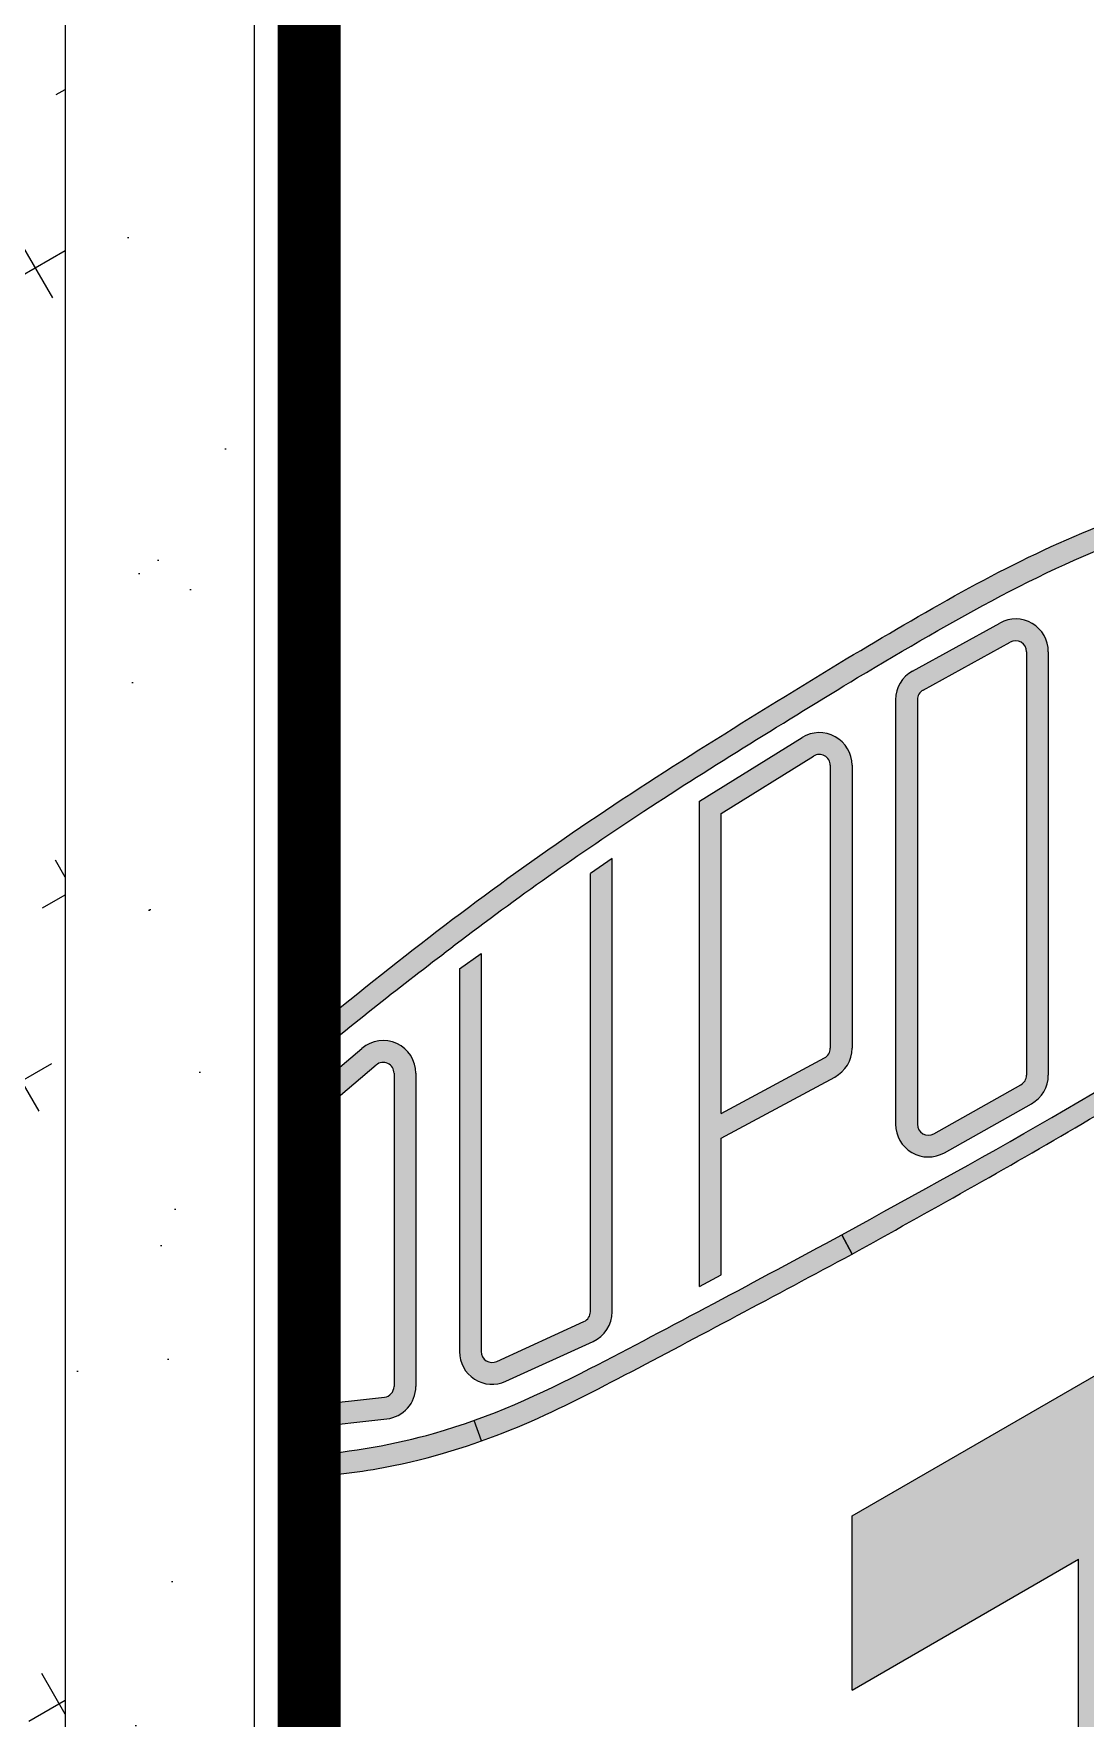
# Model space of a CAD drawing. Extents: x 0 to 51, y 0 to 66.
# Drawn here: x 13.347 to 14.854, y 43.976 to 46.391 of the extents above; entities that cross this region are included whole.
import ezdxf

# ---------------------------------------------------------------- set-up
doc = ezdxf.new("R2010")
doc.units = 0
doc.header["$LTSCALE"] = 1.5
doc.header["$MEASUREMENT"] = 0
doc.linetypes.add('DASHED', pattern=[0.75, 0.5, -0.25])
for name, color, linetype in [('DUPONTLOGO', 242, 'CONTINUOUS'), ('INSULATION', 40, 'CONTINUOUS'), ('STRUCTURE', 252, 'CONTINUOUS'), ('TYVEK', 160, 'DASHED')]:
    doc.layers.add(name, color=color, linetype=linetype)

msp = doc.modelspace()

# ---------------------------------------------------------------- hatches: boundary and pattern name
at = {"layer": 'DUPONTLOGO'}
for color, points in [(242, [(13.74195948372059, 44.95803972249128), (13.74195948372059, 44.91814911310242), (13.74629067034566, 44.92185169936365), (13.75085578284242, 44.92573688899721), (13.75543038227141, 44.92961225145032), (13.76001404124511, 44.93347782827414), (13.76460633237598, 44.93733366101988), (13.76920682827647, 44.94117979123875), (13.77381510155905, 44.94501626048194), (13.77843072483617, 44.94884311030063), (13.7830532707203, 44.95266038224603), (13.78768231182391, 44.95646811786933), (13.79231742075946, 44.96026635872174), (13.79695817013939, 44.96405514635444), (13.80160413257619, 44.96783452231863), (13.8062548806823, 44.97160452816551), (13.8109099870702, 44.97536520544628), (13.81556902435236, 44.97911659571213), (13.8202315651412, 44.98285874051425), (13.8248971820492, 44.98659168140384), (13.82956544768885, 44.99031545993211), (13.83423593467258, 44.99403011765024), (13.83890821561286, 44.99773569610943), (13.84358186312215, 45.00143223686088), (13.84825644981294, 45.00511978145578), (13.85293154829765, 45.00879837144533), (13.85760673118875, 45.01246804838073), (13.86228157109872, 45.01612885381316), (13.86695564064001, 45.01978082929384), (13.87162851242508, 45.02342401637396), (13.8762997590664, 45.0270584566047), (13.88096895317643, 45.03068419153726), (13.88563566736764, 45.03430126272286), (13.89029947425246, 45.03790971171266), (13.89495994644338, 45.04150958005788), (13.89961665655287, 45.04510090930972), (13.90426917719336, 45.04868374101936), (13.90891708097733, 45.052258116738), (13.91355994051725, 45.05582407801685), (13.91819732842555, 45.05938166640708), (13.92282881731474, 45.06293092345991), (13.92745397979724, 45.06647189072653), (13.93207238848552, 45.07000460975813), (13.93668361599208, 45.07352912210591), (13.94128723492932, 45.07704546932106), (13.94588281790973, 45.08055369295479), (13.95046993754579, 45.08405383455829), (13.9550513836619, 45.08754597976709), (13.95963371303031, 45.09103028026694), (13.96421724185085, 45.09450681441877), (13.96880208244279, 45.09797565797309), (13.97338834712544, 45.10143688668042), (13.97797614821803, 45.10489057629125), (13.98256559803988, 45.10833680255612), (13.98715680891027, 45.11177564122551), (13.99174989314844, 45.11520716804996), (13.99634496307371, 45.11863145877997), (14.00094213100532, 45.12204858916605), (14.00554150926257, 45.12545863495871), (14.01014321016473, 45.12886167190846), (14.01474734603107, 45.13225777576582), (14.0193540291809, 45.1356470222813), (14.02396337193348, 45.13902948720541), (14.02857548660808, 45.14240524628865), (14.03319048552396, 45.14577437528155), (14.03780848100044, 45.14913694993461), (14.04242958535679, 45.15249304599836), (14.04705391091227, 45.15584273922327), (14.05168156998616, 45.15918610535989), (14.05631267489773, 45.16252322015873), (14.0609473379663, 45.16585415937028), (14.06558567151109, 45.16917899874505), (14.07022778785142, 45.17249781403358), (14.07487379930654, 45.17581068098636), (14.07952381819578, 45.17911767535391), (14.08417795683835, 45.18241887288673), (14.08883632755357, 45.18571434933535), (14.0934990426607, 45.18900418045026), (14.09816621447902, 45.19228844198199), (14.10283795532783, 45.19556720968104), (14.10751437752637, 45.19884055929793), (14.11219559339395, 45.20210856658316), (14.11688171524983, 45.20537130728725), (14.12157285541332, 45.20862885716072), (14.12626912620365, 45.21188129195406), (14.13097063994012, 45.2151286874178), (14.135677508942, 45.21837111930244), (14.1403898455286, 45.2216086633585), (14.14510776201915, 45.22484139533648), (14.14983137073297, 45.2280693909869), (14.15456078398931, 45.23129272606027), (14.15929611410746, 45.23451147630711), (14.16403747340669, 45.23772571747792), (14.16878497420629, 45.24093552532321), (14.17353872882555, 45.2441409755935), (14.17829884958371, 45.2473421440393), (14.18306544880006, 45.25053910641112), (14.18783863879389, 45.25373193845946), (14.19261853188449, 45.25692071593485), (14.19740524039111, 45.26010551458779), (14.20219887663305, 45.2632864101688), (14.20699955292956, 45.26646347842838), (14.21180738159995, 45.26963679511706), (14.21662247496347, 45.27280643598533), (14.22144494533943, 45.27597247678371), (14.22627401747282, 45.27913496480466), (14.23110853587301, 45.28229392766963), (14.23594840640177, 45.28544942252341), (14.24079353916753, 45.28860150663834), (14.24564384427876, 45.29175023728673), (14.25049923184393, 45.29489567174091), (14.25535961197147, 45.29803786727319), (14.26022489476985, 45.3011768811559), (14.26509499034752, 45.30431277066136), (14.26996980881293, 45.30744559306189), (14.27484926027455, 45.31057540562982), (14.27973325484082, 45.31370226563745), (14.2846217026202, 45.31682623035713), (14.28951451372114, 45.31994735706117), (14.29441159825213, 45.32306570302188), (14.29931286632157, 45.3261813255116), (14.30421822803797, 45.32929428180263), (14.30912759350973, 45.33240462916732), (14.31404087284534, 45.33551242487797), (14.31895797615326, 45.33861772620691), (14.32387881354192, 45.34172059042645), (14.3288032951198, 45.34482107480893), (14.33373133099533, 45.34791923662667), (14.33866283127701, 45.35101513315198), (14.34359770607324, 45.35410882165718), (14.34853586549251, 45.35720035941461), (14.35347721964325, 45.36028980369657), (14.35842167863396, 45.36337721177539), (14.36336915257306, 45.3664626409234), (14.36831955156899, 45.36954614841292), (14.37327278573024, 45.37262779151625), (14.37822876516525, 45.37570762750574), (14.38318739998248, 45.3787857136537), (14.38814860029038, 45.38186210723244), (14.3931122761974, 45.38493686551431), (14.39807833781202, 45.38801004577161), (14.40304669524267, 45.39108170527666), (14.40801725859782, 45.39415190130179), (14.41298993798591, 45.39722069111932), (14.4179646435154, 45.40028813200158), (14.42294128529477, 45.40335428122088), (14.42791977343245, 45.40641919604954), (14.43290001803689, 45.40948293375989), (14.43788192921656, 45.41254555162424), (14.4428654170799, 45.41560710691493), (14.44785039173539, 45.41866765690427), (14.45283676329146, 45.42172725886458), (14.45782444185659, 45.42478597006819), (14.46281333753922, 45.42784384778741), (14.46780336044779, 45.43090094929457), (14.47279442069079, 45.433957331862), (14.47778642837665, 45.437013052762), (14.48277929361385, 45.44006816926691), (14.48777292651081, 45.44312273864904), (14.492767237176, 45.44617681818072), (14.49776213571789, 45.44923046513427), (14.50275753224493, 45.45228373678201), (14.50775333686556, 45.45533669039626), (14.51274945968825, 45.45838938324934), (14.51774581082144, 45.46144187261358), (14.52274230037361, 45.46449421576129), (14.52773883845319, 45.4675464699648), (14.53147585122548, 45.46977061646992), (14.53521248074958, 45.47199394119755), (14.53894878308363, 45.474216314648), (14.54268481428582, 45.47643760732156), (14.54642063041435, 45.47865768971851), (14.55015628752736, 45.48087643233914), (14.55389184168307, 45.48309370568376), (14.55762734893963, 45.48530938025264), (14.56136286535522, 45.48752332654608), (14.56509844698803, 45.48973541506437), (14.56883414989625, 45.49194551630781), (14.57257003013801, 45.49415350077668), (14.57630614377153, 45.49635923897127), (14.58004254685497, 45.49856260139188), (14.58377929544652, 45.5007634585388), (14.58751644560435, 45.50296168091231), (14.59125405338665, 45.50515713901272), (14.59499217485157, 45.50734970334031), (14.59873086605731, 45.50953924439536), (14.60247018306205, 45.51172563267819), (14.60621018192396, 45.51390873868906), (14.60995091870122, 45.51608843292829), (14.613692449452, 45.51826458589614), (14.61743483023449, 45.52043706809293), (14.62117811710687, 45.52260575001893), (14.62492236612731, 45.52477050217446), (14.62866763335398, 45.52693119505977), (14.63241397484509, 45.52908769917518), (14.63616144665878, 45.53123988502097), (14.63991010485324, 45.53338762309745), (14.64366000548665, 45.53553078390488), (14.64741120461721, 45.53766923794358), (14.65116375830306, 45.53980285571382), (14.65491772260241, 45.54193150771591), (14.65867315357342, 45.54405506445013), (14.66243010727426, 45.54617339641676), (14.66618863976313, 45.54828637411612), (14.66994880709819, 45.55039386804847), (14.67371066533764, 45.55249574871413), (14.67747427053965, 45.55459188661337), (14.68123967876238, 45.55668215224649), (14.68500694606402, 45.55876641611378), (14.68877612850274, 45.56084454871553), (14.69254728213673, 45.56291642055203), (14.69632046302416, 45.56498190212358), (14.70009572722324, 45.56704086393046), (14.70387313079209, 45.56909317647297), (14.70765272978895, 45.57113871025139), (14.71143458027194, 45.57317733576603), (14.71521873829926, 45.57520892351716), (14.71900525992911, 45.57723334400508), (14.72279420121964, 45.57925046773008), (14.72658561822905, 45.58126016519247), (14.73037956701549, 45.58326230689251), (14.73417610363717, 45.58525676333051), (14.73797528415224, 45.58724340500675), (14.7417771646189, 45.58922210242154), (14.74558180109531, 45.59119272607515), (14.74938924963968, 45.59315514646789), (14.75319956631014, 45.59510923410003), (14.7570128071649, 45.59705485947187), (14.76082902826212, 45.59899189308372), (14.76464828566, 45.60092020543585), (14.76847063541672, 45.60283966702855), (14.77229613359043, 45.60475014836212), (14.77612483623932, 45.60665151993685), (14.77995679942157, 45.60854365225304), (14.78379207919536, 45.61042641581096), (14.78763073161889, 45.61229968111092), (14.79147281275029, 45.6141633186532), (14.79531837864776, 45.61601719893809), (14.79916748536949, 45.61786119246589), (14.80302018897365, 45.61969516973689), (14.80687654551842, 45.62151900125137), (14.81073661106197, 45.62333255750964), (14.81460044166248, 45.62513570901198), (14.81846809337813, 45.62692832625868), (14.82233962226711, 45.62871027975003), (14.82621508438757, 45.63048143998633), (14.83009453579773, 45.63224167746787), (14.83397803255572, 45.63399086269492), (14.83786563071976, 45.6357288661678), (14.84175738634799, 45.6374555583868), (14.84565335549863, 45.63917080985218), (14.8495535942298, 45.64087449106427), (14.85345815859975, 45.64256647252333), (14.85736710466659, 45.64424662472967), (14.86128048848855, 45.64591481818358), (14.86519836612379, 45.64757092338534), (14.86912079363049, 45.64921481083525), (14.8730478270668, 45.6508463510336), (14.87697952249093, 45.65246541448068), (14.88091593596106, 45.65407187167678), (14.88485712353534, 45.65566559312219), (14.88880314127198, 45.65724644931721), (14.89275404522914, 45.65881431076212), (14.89670989146499, 45.66036904795723), (14.90067073603774, 45.6619105314028), (14.90463663500553, 45.66343863159915), (14.90860764442657, 45.66495321904656), (14.912583820359, 45.66645416424532), (14.91656521886105, 45.66794133769572), (14.92055189599085, 45.66941460989806), (14.92454390780661, 45.67087385135261), (14.92854131036648, 45.67231893255969), (14.93254415972868, 45.67374972401957), (14.93655251195133, 45.67516609623255), (14.94056642309266, 45.67656791969893), (14.94458594921083, 45.67795506491898), (14.94861048190576, 45.67932710583804), (14.95263606628504, 45.68068217483864), (14.95666212156226, 45.68201999149981), (14.96068874666643, 45.68334058462191), (14.96471604052658, 45.68464398300524), (14.9687441020717, 45.68593021545012), (14.97277303023083, 45.6871993107569), (14.97680292393298, 45.68845129772587), (14.98083388210715, 45.68968620515738), (14.98486600368237, 45.69090406185174), (14.98889938758767, 45.69210489660928), (14.99293413275204, 45.69328873823032), (14.99697033810452, 45.69445561551519), (15.0010081025741, 45.6956055572642), (15.00504752508982, 45.69673859227769), (15.00908870458069, 45.69785474935598), (15.01313173997572, 45.69895405729938), (15.01717673020393, 45.70003654490823), (15.02122377419434, 45.70110224098284), (15.02527297087596, 45.70215117432355), (15.0293244191778, 45.70318337373067), (15.03337821802889, 45.70419886800453), (15.03743446635823, 45.70519768594545), (15.04149326309486, 45.70617985635376), (15.04555470716778, 45.70714540802977), (15.04961889750601, 45.70809436977382), (15.05368593303857, 45.70902677038622), (15.05775591269446, 45.70994263866731), (15.06182893540273, 45.7108420034174), (15.06590510009235, 45.71172489343682), (15.06998450569237, 45.71259133752589), (15.07406725113179, 45.71344136448494), (15.07815343533966, 45.71427500311428), (15.08224315724493, 45.71509228221425), (15.08633651577668, 45.71589323058516), (15.09043360986389, 45.71667787702734), (15.0945345384356, 45.71744625034112), (15.09863940042081, 45.71819837932681), (15.10274829474852, 45.71893429278475), (15.1068613203478, 45.71965401951525), (15.1109785761476, 45.72035758831864), (15.115100161077, 45.72104502799525), (15.11922617406496, 45.72171636734538), (15.12335671404054, 45.72237163516937), (15.12749187993273, 45.72301086026756), (15.13163177067054, 45.72363407144024), (15.13577648518302, 45.72424129748776), (15.13992612239916, 45.72483256721043), (15.14408078124798, 45.72540790940858), (15.14824056065851, 45.72596735288253), (15.15240555955972, 45.72651092643261), (15.15657587688069, 45.72703865885914), (15.16075161155041, 45.72755057896243), (15.16493286249789, 45.72804671554282), (15.16911972865213, 45.72852709740064), (15.1733123089422, 45.7289917533362), (15.17751070229706, 45.72944071214982), (15.18171500764575, 45.72987400264184), (15.18592532391727, 45.73029165361257), (15.19014175004068, 45.73069369386235), (15.19436438494495, 45.73108015219148), (15.19859332755912, 45.7314510574003), (15.2028286768122, 45.73180643828913), (15.20707053163321, 45.73214632365829), (15.21132461801064, 45.73247645476182), (15.21559776376006, 45.73280391281958), (15.21988873481919, 45.73312773272709), (15.2241962553034, 45.73344690728882), (15.2285190493281, 45.73376042930925), (15.23285584100869, 45.73406729159288), (15.23720535446057, 45.73436648694419), (15.24156631379915, 45.73465700816767), (15.24593744313981, 45.73493784806779), (15.25031746659798, 45.73520799944907), (15.25470510828904, 45.73546645511596), (15.25909909232841, 45.73571220787296), (15.26349814283148, 45.73594425052458), (15.26790098391365, 45.73616157587526), (15.27230633969032, 45.73636317672953), (15.27671293427687, 45.73654804589184), (15.28111949178876, 45.7367151761667), (15.28552473634133, 45.7368635603586), (15.28992739205003, 45.73699219127201), (15.29432618303022, 45.73710006171142), (15.29871983339733, 45.73718616448132), (15.30310706726675, 45.7372494923862), (15.30748660875386, 45.73728903823054), (15.31185718197412, 45.73730379481882), (15.31621751104286, 45.73729275495554), (15.32056632007553, 45.73725491144518), (15.32490233318752, 45.73718925709223), (15.32922427449422, 45.73709478470116), (15.33353086811104, 45.73697048707648), (15.33782083815339, 45.73681535702266), (15.34209290873665, 45.7366283873442), (15.34634580397625, 45.73640857084558), (15.35057824798756, 45.73615490033127), (15.35478896488598, 45.73586636860578), (15.35897667878695, 45.73554196847358), (15.36314011380583, 45.73518069273918), (15.36727799405806, 45.73478153420704), (15.37138904365901, 45.73434348568165), (15.37547198672408, 45.73386553996751), (15.37952554736869, 45.73334668986909), (15.38354844970823, 45.73278592819089), (15.38753941785811, 45.7321822477374), (15.39149717593372, 45.73153464131308), (15.39542044805046, 45.73084210172244), (15.39930795832376, 45.73010362176997), (15.40315843086898, 45.72931819426014), (15.40697058980155, 45.72848481199744), (15.41074315923686, 45.72760246778636), (15.41447486329031, 45.72667015443139), (15.4181644260773, 45.72568686473701), (15.42181057171324, 45.7246515915077), (15.42541202431352, 45.72356332754796), (15.42896750799355, 45.72242106566227), (15.43247574686873, 45.72122379865512), (15.43593546505447, 45.71997051933099), (15.43934538666616, 45.71866022049436), (15.44270423581918, 45.71729189494974), (15.44601073662898, 45.71586453550159), (15.44926361321092, 45.71437713495443), (15.45246158968041, 45.7128286861127), (15.45560339015287, 45.71121818178092), (15.45868773874369, 45.70954461476357), (15.46171335956825, 45.70780697786513), (15.46468173426669, 45.70600212464126), (15.46762594775468, 45.70410442836312), (15.47055746071541, 45.70210926460317), (15.47347812524794, 45.70001994354523), (15.4763897934513, 45.69783977537311), (15.4792943174246, 45.69557207027063), (15.48219354926687, 45.6932201384216), (15.48508934107717, 45.69078729000984), (15.48798354495457, 45.68827683521917), (15.49087801299814, 45.68569208423339), (15.49377459730694, 45.68303634723632), (15.49667514998001, 45.68031293441179), (15.49958152311643, 45.6775251559436), (15.50249556881525, 45.67467632201556), (15.50541913917556, 45.67176974281151), (15.50835408629638, 45.66880872851524), (15.51130226227679, 45.66579658931058), (15.51426551921585, 45.66273663538134), (15.51724570921263, 45.65963217691133), (15.52024468436628, 45.65648652408434), (15.54834190737699, 45.67226573473441), (15.54527174768373, 45.67551458672563), (15.54219901859497, 45.67875878581873), (15.53912115071529, 45.68199367911557), (15.53603557464916, 45.68521461371802), (15.53293972100113, 45.68841693672795), (15.52983102037572, 45.69159599524724), (15.52670690337747, 45.69474713637776), (15.5235648006109, 45.69786570722137), (15.52040214268052, 45.70094705487994), (15.51721636019087, 45.70398652645536), (15.51400488374645, 45.70697946904948), (15.51076514395183, 45.70992122976418), (15.5074945714115, 45.71280715570133), (15.50419059672998, 45.71563259396281), (15.50085065051184, 45.71839289165048), (15.49747216336155, 45.72108339586621), (15.49405256588366, 45.72369945371187), (15.49058928868271, 45.72623641228935), (15.48707976236321, 45.72868961870049), (15.48352141752969, 45.73105442004718), (15.47991209535445, 45.7333268376734), (15.47625217740155, 45.73550706480195), (15.47254301571853, 45.73759688840177), (15.46878596429333, 45.73959809862836), (15.4649823771139, 45.74151248563726), (15.46113360816818, 45.74334183958398), (15.45724101144415, 45.74508795062404), (15.45330594092971, 45.74675260891297), (15.44932975061285, 45.74833760460628), (15.44531379448148, 45.7498447278595), (15.44125942652359, 45.75127576882814), (15.4371680007271, 45.75263251766772), (15.43304087107995, 45.75391676453378), (15.42887939157011, 45.75513029958181), (15.42468491618553, 45.75627491296736), (15.42045879891413, 45.75735239484592), (15.41620239374387, 45.75836453537304), (15.41191705466272, 45.75931312470422), (15.40760413565862, 45.76019995299499), (15.40326499071949, 45.76102681040087), (15.39890097383332, 45.76179548707738), (15.39451343898801, 45.76250777318003), (15.39010374017155, 45.76316545886436), (15.38567323137188, 45.76377033428587), (15.38122326657694, 45.76432418960009), (15.37675519977466, 45.76482881496254), (15.37227038495301, 45.76528600052875), (15.36777017609995, 45.76569753645422), (15.3632559272034, 45.76606521289448), (15.35872899225132, 45.76639082000506), (15.35419072523166, 45.76667614794146), (15.34964248013236, 45.76692298685921), (15.34508561094138, 45.76713312691385), (15.34052147164667, 45.76730835826087), (15.33595141623616, 45.7674504710558), (15.3313767986978, 45.76756125545417), (15.32679897301956, 45.76764250161149), (15.32221929318936, 45.76769599968329), (15.31763911319518, 45.76772353982508), (15.31305978702494, 45.76772691219238), (15.30848266866661, 45.76770790694072), (15.30390911210812, 45.76766831422562), (15.29934047133742, 45.76760992420258), (15.29477810034246, 45.76753452702715), (15.2902233531112, 45.76744391285483), (15.28567758363158, 45.76733987184115), (15.28114198934156, 45.76722399576022), (15.27661677591286, 45.76709661961164), (15.27210176182029, 45.76695758773597), (15.26759676465221, 45.76680674335046), (15.26310160199702, 45.76664392967234), (15.25861609144309, 45.76646898991883), (15.25414005057877, 45.76628176730718), (15.24967329699246, 45.76608210505461), (15.24521564827252, 45.76586984637836), (15.24076692200734, 45.76564483449565), (15.23632693578526, 45.76540691262374), (15.23189550719468, 45.76515592397984), (15.22747245382398, 45.7648917117812), (15.2230575932615, 45.76461411924504), (15.21865074309567, 45.7643229895886), (15.2142517209148, 45.76401816602911), (15.20986034430732, 45.7636994917838), (15.20547643086155, 45.76336681006993), (15.20109979816591, 45.76301996410469), (15.19673026380875, 45.76265879710535), (15.19236764537845, 45.76228315228911), (15.18801176046338, 45.76189287287324), (15.18366242665192, 45.76148780207495), (15.17931946153246, 45.76106778311149), (15.17498268269333, 45.76063265920007), (15.17065190772294, 45.76018227355794), (15.16632695420964, 45.75971646940232), (15.16200763974183, 45.75923508995047), (15.15769378190785, 45.75873797841959), (15.15338519829612, 45.75822497802694), (15.14908170649497, 45.75769593198974), (15.14478312409281, 45.75715068352522), (15.14048926867798, 45.75658907585063), (15.13619995783887, 45.75601095218318), (15.13191500916386, 45.75541615574013), (15.12763424024131, 45.75480452973869), (15.12335746865961, 45.75417591739611), (15.11908451200711, 45.75353016192961), (15.1148151878722, 45.75286710655644), (15.11054931384325, 45.75218659449381), (15.10628670750864, 45.75148846895897), (15.10202718645675, 45.75077257316916), (15.09777056827593, 45.7500387503416), (15.09351667055458, 45.74928684369352), (15.08926531088105, 45.74851669644216), (15.08501630684373, 45.74772815180476), (15.08076947603099, 45.74692105299854), (15.07652463603119, 45.74609524324075), (15.07228160443275, 45.74525056574861), (15.06804019882398, 45.74438686373935), (15.0638002367933, 45.74350398043022), (15.05956153744246, 45.74260176062251), (15.05532402290402, 45.74168015696041), (15.051087782466, 45.74073929705062), (15.04685292070384, 45.73977932450124), (15.04261954219299, 45.73880038292035), (15.03838775150888, 45.73780261591607), (15.03415765322694, 45.73678616709648), (15.02992935192262, 45.73575118006968), (15.02570295217132, 45.73469779844377), (15.02147855854849, 45.73362616582684), (15.01725627562956, 45.73253642582699), (15.01303620798998, 45.73142872205233), (15.00881846020516, 45.73030319811094), (15.00460313685056, 45.72915999761092), (15.00039034250159, 45.72799926416037), (14.99618018173371, 45.72682114136739), (14.99197275912232, 45.72562577284007), (14.98776817924286, 45.72441330218651), (14.9835665466708, 45.7231838730148), (14.97936796598154, 45.72193762893304), (14.97517254175051, 45.72067471354934), (14.97098037855318, 45.71939527047178), (14.96679158096494, 45.71809944330846), (14.96260625356123, 45.71678737566749), (14.95842450091752, 45.71545921115694), (14.95424642760922, 45.71411509338493), (14.95007213821177, 45.71275516595956), (14.94590173730057, 45.7113795724889), (14.94173532945109, 45.70998845658107), (14.93757301923878, 45.70858196184417), (14.93341491123903, 45.70716023188627), (14.92926111002728, 45.70572341031549), (14.92511172017899, 45.70427164073993), (14.92096684626958, 45.70280506676766), (14.91682659287449, 45.7013238320068), (14.91269106456915, 45.69982808006544), (14.90856036592898, 45.69831795455168), (14.90443460152943, 45.69679359907362), (14.90031387594593, 45.69525515723934), (14.8961982937539, 45.69370277265695), (14.89208795952879, 45.69213658893454), (14.88798297784604, 45.69055674968021), (14.88388345328106, 45.68896339850206), (14.87978949040931, 45.68735667900819), (14.87570119380621, 45.68573673480669), (14.87161866804718, 45.68410370950565), (14.86754201770768, 45.68245774671318), (14.86347134736312, 45.68079899003737), (14.85940676158896, 45.67912758308631), (14.85534836496061, 45.67744366946812), (14.85129626205352, 45.67574739279087), (14.84725055460683, 45.67403889658667), (14.84321126376156, 45.6723183222278), (14.83917832047082, 45.67058580866976), (14.83515165092581, 45.66884149474045), (14.83113118131777, 45.66708551926776), (14.82711683783793, 45.66531802107961), (14.82310854667753, 45.66353913900387), (14.81910623402774, 45.66174901186845), (14.81510982607986, 45.65994777850126), (14.81111924902505, 45.65813557773016), (14.80713442905459, 45.65631254838309), (14.80315529235966, 45.65447882928792), (14.79918176513154, 45.65263455927256), (14.79521377356141, 45.6507798771649), (14.79125124384051, 45.64891492179284), (14.78729410216008, 45.64703983198427), (14.78334227471132, 45.64515474656711), (14.77939568768549, 45.64325980436923), (14.7754542672738, 45.64135514421854), (14.77151793966746, 45.63944090494294), (14.76758663105772, 45.63751722537033), (14.76366026763581, 45.6355842443286), (14.75973877559295, 45.63364210064564), (14.75582208112036, 45.63169093314936), (14.75191011040926, 45.62973088066765), (14.74800278965088, 45.62776208202841), (14.74410004503645, 45.62578467605955), (14.74020180275721, 45.62379880158894), (14.73630798900439, 45.6218045974445), (14.73241852996918, 45.61980220245412), (14.72853335184283, 45.61779175544569), (14.72465238081656, 45.61577339524712), (14.72077554308163, 45.6137472606863), (14.71690276482923, 45.61171349059113), (14.71303397225057, 45.6096722237895), (14.70916909153692, 45.60762359910932), (14.70530804887949, 45.60556775537848), (14.70145077046951, 45.60350483142488), (14.69759718249819, 45.6014349660764), (14.69374721115676, 45.59935829816097), (14.68990078263647, 45.59727496650647), (14.68605782312852, 45.59518510994079), (14.68221825882415, 45.59308886729183), (14.67838201591459, 45.5909863773875), (14.67454902059106, 45.58887777905569), (14.67071919904478, 45.58676321112429), (14.666892477467, 45.58464281242121), (14.66306878204892, 45.58251672177433), (14.65924803898177, 45.58038507801157), (14.6554301744568, 45.57824801996081), (14.6516151146652, 45.57610568644995), (14.64780278579823, 45.5739582163069), (14.64399311404711, 45.57180574835954), (14.64018602560304, 45.56964842143577), (14.63638144665728, 45.5674863743635), (14.63257930340104, 45.56531974597062), (14.62877952202555, 45.56314867508502), (14.62498202872203, 45.56097330053461), (14.62118674968173, 45.55879376114728), (14.61739361109585, 45.55661019575092), (14.61360253915562, 45.55442274317345), (14.60981346005227, 45.55223154224274), (14.60602629997703, 45.5500367317867), (14.60224098512114, 45.54783845063324), (14.59845744167581, 45.54563683761024), (14.59467559583226, 45.5434320315456), (14.59089537378173, 45.54122417126722), (14.58711670171544, 45.53901339560299), (14.58333950582461, 45.53679984338083), (14.57956371230048, 45.53458365342861), (14.57578924733428, 45.53236496457424), (14.57201603711722, 45.53014391564562), (14.56824400784055, 45.52792064547064), (14.56447308569545, 45.5256952928772), (14.56070319687321, 45.5234679966932), (14.55693426756501, 45.52123889574653), (14.55316622396209, 45.5190081288651), (14.54939899225568, 45.51677583487679), (14.545632498637, 45.51454215260951), (14.54186666929729, 45.51230722089116), (14.53810143042776, 45.51007117854963), (14.53433670821966, 45.50783416441282), (14.53057242886419, 45.50559631730862), (14.52680851855257, 45.50335777606495), (14.52304490347606, 45.50111867950967), (14.51928150982587, 45.49887916647071), (14.51551826379323, 45.49663937577595), (14.51175509156936, 45.4943994462533), (14.50673564624869, 45.49133331848855), (14.50171628342198, 45.48826712748266), (14.49669708558321, 45.48520080999447), (14.49167813522632, 45.48213430278287), (14.4866595148453, 45.47906754260669), (14.48164130693411, 45.4760004662248), (14.4766235939867, 45.47293301039606), (14.47160645849706, 45.46986511187932), (14.46658998295914, 45.46679670743343), (14.46157424986689, 45.46372773381726), (14.4565593417143, 45.46065812778966), (14.45154534099532, 45.4575878261095), (14.44653233020395, 45.45451676553562), (14.4415203918341, 45.45144488282689), (14.43650960837977, 45.44837211474216), (14.43150006233492, 45.44529839804029), (14.42649183619351, 45.44222366948014), (14.42148501244951, 45.43914786582057), (14.41647967359688, 45.43607092382042), (14.41147590212958, 45.43299278023856), (14.4064737805416, 45.42991337183386), (14.40147339132687, 45.42683263536515), (14.39647481697939, 45.42375050759131), (14.3914781399931, 45.42066692527118), (14.38648344286199, 45.41758182516364), (14.38149080807999, 45.41449514402753), (14.37650031814108, 45.4114068186217), (14.37151205553924, 45.40831678570503), (14.36652610276843, 45.40522498203636), (14.3615425423226, 45.40213134437455), (14.35656145669572, 45.39903580947847), (14.35158292838177, 45.39593831410696), (14.3466070398747, 45.39283879501889), (14.34163387366848, 45.38973718897311), (14.33666351225708, 45.38663343272847), (14.33169603813445, 45.38352746304385), (14.32673153379459, 45.38041921667809), (14.32177008173142, 45.37730863039005), (14.31681176443894, 45.37419564093859), (14.31185666441108, 45.37108018508257), (14.30690486414184, 45.36796219958084), (14.30195644612516, 45.36484162119226), (14.29701149285503, 45.36171838667569), (14.2920700868254, 45.35859243278999), (14.28713231053024, 45.35546369629401), (14.28219824646351, 45.35233211394661), (14.27726797711917, 45.34919762250664), (14.2723415849912, 45.34606015873298), (14.26741915257355, 45.34291965938446), (14.26250076236019, 45.33977606121996), (14.25758649684511, 45.33662930099832), (14.25267643852223, 45.33347931547841), (14.24777066988554, 45.33032604141908), (14.24286927342901, 45.32716941557918), (14.2379723316466, 45.32400937471758), (14.23307992703226, 45.32084585559314), (14.22819214207999, 45.31767879496471), (14.22330905928371, 45.31450812959115), (14.21843076113743, 45.31133379623132), (14.21355733013507, 45.30815573164406), (14.20868884877065, 45.30497387258825), (14.20382539953809, 45.30178815582273), (14.19896706493137, 45.29859851810637), (14.19411392744445, 45.29540489619802), (14.1892660695713, 45.29220722685655), (14.1844235738059, 45.2890054468408), (14.17958652264218, 45.28579949290963), (14.17475499857414, 45.28258930182191), (14.16992908409573, 45.27937481033648), (14.1651088617009, 45.27615595521222), (14.16029441388365, 45.27293267320797), (14.15548582313792, 45.26970490108258), (14.15068317195768, 45.26647257559493), (14.14588654283691, 45.26323563350386), (14.14109601826954, 45.25999401156824), (14.13631168074956, 45.25674764654691), (14.13153361277094, 45.25349647519875), (14.12676189682762, 45.2502404342826), (14.12199661541359, 45.24697946055732), (14.11723784914275, 45.24371349075446), (14.11248558734816, 45.24044246027905), (14.10773968903463, 45.23716630264223), (14.10300000320562, 45.2338849512098), (14.09826637886459, 45.23059833934754), (14.09353866501502, 45.22730640042124), (14.08881671066032, 45.2240090677967), (14.08410036480402, 45.22070627483971), (14.07938947644952, 45.21739795491606), (14.0746838946003, 45.21408404139154), (14.06998346825984, 45.21076446763195), (14.06528804643156, 45.20743916700308), (14.06059747811895, 45.20410807287071), (14.05591161232545, 45.20077111860065), (14.05123029805455, 45.19742823755867), (14.04655338430968, 45.19407936311057), (14.0418807200943, 45.19072442862216), (14.03721215441188, 45.18736336745921), (14.03254753626587, 45.18399611298752), (14.02788671465976, 45.18062259857288), (14.02322953859696, 45.17724275758108), (14.01857585708098, 45.17385652337791), (14.01392551911525, 45.17046382932918), (14.00927837370324, 45.16706460880066), (14.0046342698484, 45.16365879515815), (13.99999305655419, 45.16024632176744), (13.99535458282406, 45.15682712199432), (13.99071869766152, 45.15340112920459), (13.98608525006998, 45.14996827676403), (13.9814540890529, 45.14652849803844), (13.97682506361377, 45.14308172639362), (13.97219802275603, 45.13962789519534), (13.96757281548314, 45.13616693780941), (13.96294929079855, 45.13269878760161), (13.95832729770575, 45.12922337793774), (13.95370668520818, 45.12574064218359), (13.94908730230929, 45.12225051370495), (13.94446899801255, 45.11875292586761), (13.93985162132142, 45.11524781203737), (13.93523502123938, 45.11173510558001), (13.93061904676985, 45.10821473986132), (13.92600354691632, 45.10468664824712), (13.92138837068222, 45.10115076410317), (13.91677336707104, 45.09760702079527), (13.91215838508623, 45.09405535168922), (13.90754327373125, 45.09049569015081), (13.90292788200955, 45.08692796954582), (13.8983120589246, 45.08335212324005), (13.89369565347985, 45.0797680845993), (13.88907851467877, 45.07617578698935), (13.88446049152481, 45.07257516377599), (13.87984143302145, 45.06896614832503), (13.87522118817212, 45.06534867400224), (13.8705996059803, 45.06172267417342), (13.86597653544945, 45.05808808220437), (13.861351825583, 45.05444483146087), (13.85672532538446, 45.05079285530871), (13.85209688385726, 45.0471320871137), (13.84746635000485, 45.04346246024161), (13.8428335728307, 45.03978390805825), (13.83819840133827, 45.0360963639294), (13.83356068453104, 45.03239976122084), (13.82892027141243, 45.0286940332984), (13.82427701098592, 45.02497911352783), (13.81963075225499, 45.02125493527495), (13.81498134422307, 45.01752143190555), (13.81032863589363, 45.0137785367854), (13.80567247627012, 45.01002618328031), (13.80101271435601, 45.00626430475607), (13.79634919915478, 45.00249283457847), (13.79168177966983, 44.9987117061133), (13.78701030490468, 44.99492085272635), (13.78233462386277, 44.99112020778342), (13.77765458554754, 44.98730970465029), (13.77297003896248, 44.98348927669276), (13.76828083311104, 44.97965885727662), (13.76358681699665, 44.97581837976766), (13.75888783962282, 44.97196777753167), (13.75418375012413, 44.96810698390882), (13.74947475940405, 44.96423586154971), (13.74476222937344, 44.9603540481983)]), (242, [(14.17618674038302, 45.20827147545366), (14.14493674038302, 45.18688117988589), (14.14493674038279, 44.55851357899374, -0.2934388249167285), (14.13581242135348, 44.54430506844839), (14.01081242135348, 44.48711504006748, -0.5462656304046162), (13.98868674038279, 44.50132355061284), (13.98868674038289, 45.07222606026669), (13.95743674038305, 45.0500305781498), (13.95743674038279, 44.50132355061277, 0.5462656304051842), (14.02381378329493, 44.45869801897673), (14.14881378329503, 44.51588804735773, 0.2934388249164255), (14.1761867403829, 44.55851357899374)]), (182, [(14.84469626680205, 44.20351573473437), (14.84469626680204, 43.20351573473438), (15.16945579322119, 43.39101573473438), (15.1694557932213, 44.39101573473437), (15.49421531964045, 44.57851573473438), (15.49421531964045, 44.82851573473437), (14.5199367403829, 44.26601573473438), (14.5199367403829, 44.01601573473438)]), (242, [(13.74195948372059, 44.35327077503063), (13.74195948372059, 44.32193572450755), (13.743741983851, 44.3220314765205), (13.74632834851431, 44.32218048537518), (13.74891643206095, 44.32233956246084), (13.75150601950884, 44.32250859713034), (13.75409689587593, 44.32268747873655), (13.75668884618014, 44.32287609663234), (13.75928165543937, 44.32307434017059), (13.76187510867157, 44.32328209870418), (13.76446899089467, 44.32349926158596), (13.76706308712657, 44.32372571816882), (13.76965718238523, 44.32396135780563), (13.77225106168854, 44.32420606984926), (13.77484451005444, 44.32445974365258), (13.77743731250087, 44.32472226856846), (13.78002925404574, 44.32499353394979), (13.78262011970699, 44.32527342914943), (13.78520969450253, 44.32556184352025), (13.78779776345027, 44.32585866641512), (13.79038411156819, 44.32616378718692), (13.79296852387417, 44.32647709518853), (13.79555078538614, 44.3267984797728), (13.79813068112205, 44.32712783029263), (13.80070799609979, 44.32746503610088), (13.80328251533733, 44.32780998655041), (13.80585402385256, 44.3281625709941), (13.80842230666342, 44.32852267878484), (13.81098714878783, 44.32889019927548), (13.81354833524372, 44.32926502181891), (13.81610565104901, 44.32964703576798), (13.81865888122165, 44.33003613047558), (13.82120781077953, 44.33043219529459), (13.8237522247406, 44.33083511957786), (13.82629190812278, 44.33124479267828), (13.82882664594399, 44.33166110394873), (13.83135622322216, 44.33208394274205), (13.83388042497521, 44.33251319841114), (13.83639903622108, 44.33294876030886), (13.83891184197768, 44.33339051778809), (13.84141862726295, 44.3338383602017), (13.8439191770948, 44.33429217690256), (13.84641327649118, 44.33475185724355), (13.84890071046999, 44.33521729057752), (13.85138126404917, 44.33568836625738), (13.85385472224664, 44.33616497363597), (13.85632087008031, 44.33664700206619), (13.85877949256815, 44.33713434090088), (13.86123037472805, 44.33762687949294), (13.8636733023975, 44.33812450745255), (13.86610814908875, 44.33862714191695), (13.86853495273607, 44.33913475164664), (13.87095376937243, 44.33964731108453), (13.87336465503085, 44.34016479467353), (13.87576766574431, 44.34068717685655), (13.87816285754577, 44.34121443207649), (13.88055028646826, 44.34174653477627), (13.88293000854473, 44.34228345939879), (13.8853020798082, 44.34282518038696), (13.88766655629163, 44.34337167218369), (13.89002349402803, 44.34392290923189), (13.89237294905038, 44.34447886597447), (13.89471497739166, 44.34503951685434), (13.89704963508487, 44.34560483631441), (13.89937697816299, 44.34617479879758), (13.90169706265901, 44.34674937874676), (13.90400994460592, 44.34732855060486), (13.9063156800367, 44.3479122888148), (13.90861432498437, 44.34850056781948), (13.91090593548186, 44.34909336206181), (13.91319056756221, 44.34969064598469), (13.91546827725838, 44.35029239403104), (13.91773912060337, 44.35089858064377), (13.92000315363016, 44.35150918026579), (13.92226043237176, 44.35212416733999), (13.92451101286112, 44.3527435163093), (13.92675495113124, 44.35336720161662), (13.92899230321514, 44.35399519770486), (13.93122312514578, 44.35462747901693), (13.93344747295615, 44.35526401999574), (13.93566540267923, 44.35590479508419), (13.93787697034803, 44.3565497787252), (13.94008223199552, 44.35719894536167), (13.94228124365469, 44.35785226943652), (13.94447406135853, 44.35850972539264), (13.94666074114005, 44.35917128767296), (13.9488413390322, 44.35983693072038), (13.95101591106798, 44.3605066289778), (13.95318451328041, 44.36118035688815), (13.95534720170242, 44.36185808889432), (13.95750403236704, 44.36253979943922), (13.95965506130726, 44.36322546296577), (13.96180034455605, 44.36391505391687), (13.9639399381464, 44.36460854673543), (13.9660738981113, 44.36530591586436), (13.96820228048375, 44.36600713574657), (13.97032514129671, 44.36671218082497), (13.9724425365832, 44.36742102554247), (13.97455452237618, 44.36813364434197), (13.97666115470867, 44.36885001166638), (13.97876248961362, 44.36957010195862), (13.98085858312405, 44.37029388966159), (13.98294949127292, 44.3710213492182), (13.98503527009325, 44.37175245507137), (13.987115975618, 44.37248718166398), (13.98919166388015, 44.37322550343897), (13.97868773041913, 44.40265400339858), (13.9766787112485, 44.40193951809277), (13.97466508192419, 44.4012286059308), (13.97264678270375, 44.40052128803843), (13.97062375384471, 44.39981758554143), (13.96859593560457, 44.39911751956559), (13.96656326824089, 44.39842111123668), (13.96452569201119, 44.39772838168046), (13.962483147173, 44.39703935202271), (13.96043557398383, 44.3963540433892), (13.95838291270124, 44.39567247690571), (13.95632510358276, 44.394994673698), (13.95426208688588, 44.39432065489186), (13.95219380286817, 44.39365044161303), (13.95012019178714, 44.39298405498732), (13.94804119390031, 44.39232151614048), (13.94595674946524, 44.39166284619829), (13.94386679873942, 44.39100806628652), (13.94177128198041, 44.39035719753095), (13.93967013944572, 44.38971026105734), (13.93756331139289, 44.38906727799147), (13.93545073807945, 44.38842826945911), (13.93333235976294, 44.38779325658603), (13.93120811670086, 44.387162260498), (13.92907794915075, 44.38653530232081), (13.92694179737015, 44.38591240318021), (13.92479960161657, 44.38529358420199), (13.92265130214757, 44.38467886651191), (13.92049683922065, 44.38406827123575), (13.91833406609862, 44.38346138801167), (13.91616023601162, 44.38285768947928), (13.91397553312819, 44.38225725869015), (13.91178015845736, 44.38166018219043), (13.90957431300812, 44.38106654652631), (13.90735819778951, 44.38047643824395), (13.90513201381053, 44.37988994388951), (13.90289596208021, 44.37930715000918), (13.90065024360756, 44.3787281431491), (13.89839505940159, 44.37815300985547), (13.89613061047135, 44.37758183667444), (13.89385709782583, 44.37701471015219), (13.89157472247405, 44.37645171683488), (13.88928368542503, 44.37589294326867), (13.8869841876878, 44.37533847599975), (13.88467643027137, 44.37478840157429), (13.88236061418476, 44.37424280653843), (13.88003694043698, 44.37370177743836), (13.87770561003705, 44.37316540082026), (13.87536682399399, 44.37263376323027), (13.87302078331682, 44.37210695121458), (13.87066768901455, 44.37158505131935), (13.86830774209622, 44.37106815009075), (13.86594114357081, 44.37055633407495), (13.86356809444737, 44.37004968981813), (13.86118879573492, 44.36954830386644), (13.85880344844246, 44.36905226276607), (13.85641225357901, 44.36856165306316), (13.85401541215359, 44.36807656130391), (13.85161312517522, 44.36759707403446), (13.84920559365293, 44.367123277801), (13.8467930185957, 44.3666552591497), (13.84437560101259, 44.36619310462671), (13.8419535419126, 44.36573690077821), (13.83952704230475, 44.36528673415037), (13.83709630319805, 44.36484269128937), (13.83466152560152, 44.36440485874135), (13.83222291052419, 44.36397332305251), (13.82978065897507, 44.363548170769), (13.82733497196318, 44.36312948843699), (13.82488605049754, 44.36271736260266), (13.82243409558717, 44.36231187981216), (13.81997930824107, 44.36191312661168), (13.81752188946827, 44.36152118954737), (13.81506204027778, 44.36113615516543), (13.81259996167864, 44.36075811001199), (13.81013585467986, 44.36038714063324), (13.80766992029044, 44.36002333357534), (13.8052023595194, 44.35966677538447), (13.80273337337577, 44.35931755260679), (13.80026316286857, 44.35897575178848), (13.79779192900682, 44.35864145947569), (13.79531987279952, 44.3583147622146), (13.79284719525572, 44.35799574655139), (13.79037409738439, 44.35768449903221), (13.78790078019459, 44.35738110620324), (13.78542744469533, 44.35708565461064), (13.78295429189561, 44.35679823080059), (13.78048152280445, 44.35651892131926), (13.77800933843088, 44.3562478127128), (13.77553793978393, 44.3559849915274), (13.77306752787257, 44.35573054430922), (13.77059830370588, 44.35548455760442), (13.76813046829284, 44.35524711795919), (13.76566422264247, 44.35501831191968), (13.76319976776379, 44.35479822603207), (13.76073730466584, 44.35458694684252), (13.7582770343576, 44.35438456089721), (13.75581915784812, 44.3541911547423), (13.75336387614639, 44.35400681492396), (13.75091139026145, 44.35383162798836), (13.74846190120232, 44.35366568048168), (13.746015609978, 44.35350905895007), (13.74357271759752, 44.3533618499397)])]:
    msp.add_hatch(color=color, dxfattribs=at).paths.add_polyline_path(points)
h = msp.add_hatch(color=242, dxfattribs=at)
edge = h.paths.add_edge_path()
edge.add_spline(control_points=[(15.54834190737699, 45.67226573473441), (15.56126910582687, 45.62476108397284), (15.59167837537368, 45.51301361329395), (15.49691327506596, 45.35703473557723), (15.35546142378105, 45.20164901382351), (15.15000602463859, 45.01078370186876), (14.85321968288707, 44.82660349986428), (14.63040899670303, 44.70253193176883), (14.51993674038293, 44.64101573473438)], knot_values=[0, 0, 0, 0, 0.07140672790437241, 0.16797347427779, 0.251697098529822, 0.3916885399395568, 0.5846187000068773, 0.7743438912938334, 0.7743438912938334, 0.7743438912938334, 0.7743438912938334], degree=3, periodic=0)
edge.add_line((14.51993674038293, 44.64101573473445), (14.50517119633751, 44.66856190809158))
edge.add_spline(control_points=[(14.50517114033252, 44.66856187693007), (14.71938401645009, 44.78783551797895), (14.93781378070423, 44.9019451204105), (15.21701491175297, 45.11479163953673), (15.29860862877894, 45.19058019542747), (15.42033580834239, 45.31885899080545), (15.46653955994978, 45.37173011554141), (15.52975541030408, 45.47800947952668), (15.54415223640507, 45.5236755337376), (15.53497420043175, 45.60062439361799), (15.527964365187, 45.62795733872004), (15.52024468436619, 45.65648652408431)], knot_values=[0.0002505584379334802, 0.0002505584379334802, 0.0002505584379334802, 0.0002505584379334802, 0.3681301305683303, 0.3681301305683303, 0.5353339496185356, 0.5353339496185356, 0.6400473331687101, 0.6400473331687101, 0.7273425474151587, 0.7273425474151587, 0.7705355621334626, 0.7705355621334626, 0.7705355621334626, 0.7705355621334626], degree=3, periodic=0)
edge.add_line((15.52024468436619, 45.65648652408433), (15.54834190737691, 45.67226573473441))
h = msp.add_hatch(color=242, dxfattribs=at)
h.paths.add_polyline_path([(14.58243674038302, 44.82722683708967, 0.5736723652123479), (14.65229919209239, 44.78637536601567), (14.77729919209226, 44.85671387251553, 0.2709125763483416), (14.8011867403829, 44.89756534358953), (14.80118674038279, 45.5047998453439, 0.5705986825333509), (14.7317036639126, 45.54586248655603), (14.60670366391248, 45.47704057263719, 0.2733997692986431), (14.58243674038279, 45.43597793142509)])
h.paths.add_polyline_path([(14.61368674038302, 45.43597793142513, -0.2733997692992661), (14.62177571489292, 45.44966547849587), (14.74677571489276, 45.51848739241466, -0.5705986825352631), (14.7699367403829, 45.50479984534399), (14.7699367403829, 44.89756534358959, -0.2709125763481089), (14.76197422428602, 44.88394818656494), (14.63697422428602, 44.81360968006503, -0.5736723652120272), (14.6136867403829, 44.8272268370897)], flags=16)
h = msp.add_hatch(color=242, dxfattribs=at)
h.paths.add_polyline_path([(14.30118674038279, 44.59460455552497), (14.33243674039063, 44.61144812362819), (14.33243674048079, 44.80716657587679), (14.49530220570905, 44.89495011362214, 0.2758007751185747), (14.51993674017247, 44.93621301846481), (14.51993674034664, 45.34187255141187, 0.5880955590562489), (14.448334002609, 45.3816947137462), (14.30118674062608, 45.29032300785003)])
h.paths.add_polyline_path([(14.33243674049704, 44.84266683343837), (14.48047522868463, 44.92245871686409, 0.275800775116446), (14.48868674017235, 44.93621301847823), (14.48868674034664, 45.34187255142528, 0.588095559058059), (14.46481916110072, 45.35514660553675), (14.33243674069475, 45.27294318958357)], flags=16)
h = msp.add_hatch(color=242, dxfattribs=at)
edge = h.paths.add_edge_path()
edge.add_line((13.74195948372059, 44.87180425754023), (13.7419594837206, 44.3926222357296))
edge.add_line((13.74195948372059, 44.3926222357296), (13.8532072147312, 44.40490815624823))
edge.add_arc((13.84806174038279, 44.45149989069469), 0.04687500000000176, 276.3020641363426, 359.9999999999131)
edge.add_line((13.89493674038279, 44.45149989069462), (13.89493674038324, 44.90035991292528))
edge.add_arc((13.84806174038324, 44.90035991292538), 0.0468750000000011, 359.9999999998784, 490.3159340502386)
edge.add_line((13.81773352848593, 44.93610155793665), (13.74195948372058, 44.87180425754023))
edge = h.paths.add_edge_path()
edge.add_line((13.74195948372059, 44.83082002893149), (13.7419594837206, 44.4240622275523))
edge.add_line((13.74195948372059, 44.4240622275523), (13.84977689849889, 44.43596931254588))
edge.add_arc((13.84806174038269, 44.45149989069469), 0.01562499999999557, 276.3020641365968, 359.9999999998437)
edge.add_line((13.86368674038268, 44.45149989069465), (13.86368674038324, 44.90035991292536))
edge.add_arc((13.84806174038324, 44.90035991292537), 0.01562500000000095, 359.9999999999479, 490.3159340502218)
edge.add_line((13.83795233641747, 44.91227379459581), (13.74195948372058, 44.83082002893149))
h = msp.add_hatch(color=242, dxfattribs=at)
edge = h.paths.add_edge_path()
edge.add_spline(control_points=[(14.50517114033272, 44.6685618769301), (14.38245678953032, 44.60277889743442), (14.25984366156305, 44.53650412048562), (14.09044728665327, 44.44921309154402), (14.03749873581049, 44.42364545266547), (13.97868773041913, 44.40265400339858)], knot_values=[0.2810519083259829, 0.2810519083259829, 0.2810519083259829, 0.2810519083259829, 0.4864092395876224, 0.4864092395876224, 0.5821236414411977, 0.5821236414411977, 0.5821236414411977, 0.5821236414411977], degree=3, periodic=0)
edge.add_line((13.97868773041905, 44.40265400339855), (13.98919166388016, 44.37322550343897))
edge.add_spline(control_points=[(13.98919166388016, 44.37322550343897), (14.06326646643996, 44.39966945945051), (14.22985736405754, 44.48552481582443), (14.40976526251195, 44.58196064247373), (14.51993674038293, 44.64101573473438)], knot_values=[0.2810600832013738, 0.2810600832013738, 0.2810600832013738, 0.2810600832013738, 0.3977592114784792, 0.5821236414411975, 0.5821236414411975, 0.5821236414411975, 0.5821236414411975], degree=3, periodic=0)
edge.add_line((14.51993668379976, 44.641015704553), (14.50517114033273, 44.66856187693012))
at = {"layer": 'INSULATION', "linetype": 'CONTINUOUS'}
h = msp.add_hatch(dxfattribs=at)
h.set_pattern_fill('CROSS', color=256, scale=0.8, angle=30, style=0)
h.set_pattern_definition([(30, (47.65412484914286, 3.737934772835438), (0.07320508075688777, 0.2732050807568878), [0.1, -0.3]), (120, (47.72242611933208, 3.719633502646216), (-0.2732050807568877, 0.07320508075688778), [0.0999999999999999, -0.2999999999999996])])
h.paths.add_polyline_path([(16.55508025747702, 51.03501971976812, 0.04479910819463599), (16.75263087065889, 51.94322904408995, -0.00933874417187991), (16.84835766494055, 52.60657809837045), (16.84835766494055, 55.70600473721726), (16.22231713654278, 54.89412323246671, -0.1217965596194791), (16.02720656534879, 54.64109382470753), (13.30211391005128, 51.1070537343159), (13.30211391005128, 37.32158711000729), (13.39250757215589, 37.37377591515642), (13.39250757215586, 47.26472943962523), (13.88346159177384, 47.53262341911723), (14.9085122249918, 48.51036837813099, 0.03370422444086459), (15.41598244411242, 49.0643242623625, 0.01612494577826852), (16.02973875320004, 49.88522929960536, 0.05565526587535751), (16.3586635541912, 50.48939157423598, 0.02091384948871564)])
at = {"layer": 'STRUCTURE', "linetype": 'CONTINUOUS'}
h = msp.add_hatch(dxfattribs=at)
h.set_pattern_fill('AR-SAND', color=256, scale=0.25, style=0)
h.set_pattern_definition([(37.50000000000001, (112.0784021912516, 3.737934772835438), (-0.01574833952740204, 0.4817059422532897), [0, -0.38, 0, -0.425, 0, -0.40625]), (7.499999999999999, (112.0784021912516, 3.737934772835438), (0.4424441763169318, 0.7055365163074351), [0, -0.205, 0, -0.3425, 0, -0.13125]), (327.5, (111.7709021912516, 3.737934772835438), (0.7785354654378738, 0.001414763384241124), [0, -0.125, 0, -0.45, 0, -0.5875]), (317.5, (111.7709021912516, 3.737934772835438), (0.7515316511430733, 0.2194188912335623), [0, -0.0625, 0, -0.295, 0, -0.3375])])
h.paths.add_polyline_path([(15.17914516367446, 48.35411837813099, 0.03370422444086459), (15.68661538279508, 48.9080742623625, 0.01612494577826852), (16.3003716918827, 49.72897929960536, 0.05565526587535751), (16.62929649287386, 50.33314157423598, 0.02091384948871564), (16.82571319615968, 50.87876971976812, 0.04479910819463599), (17.02326380934156, 51.78697904408995, -0.02073115222964426), (17.26917059188187, 53.25382805770879, -0.04506024657635373), (17.59900660061035, 54.32917860546343, -0.2633397162337647), (18.07540966951279, 55.0513641065704), (18.07540966951279, 55.36386410657042, 0.3092693900534314), (17.32837366192769, 54.48542860546345, 0.0450602465763511), (16.99853765319922, 53.41007805770888, 0.02073115222964576), (16.75263087065889, 51.94322904408993, -0.04479910819464277), (16.55508025747694, 51.03501971976797, -0.02091384948869362), (16.35866355419137, 50.48939157423639, -0.05565526587538272), (16.02973875320011, 49.88522929960548, -0.01612494577827236), (15.41598244411234, 49.06432426236242, -0.03370422444085961), (14.9085122249918, 48.51036837813099), (13.88346159177382, 47.53262341911721), (13.39250757215586, 47.26472943962521), (13.6631405108385, 47.10847943962521), (14.15409453045645, 47.37637341911721)])
h.paths.add_polyline_path([(13.66314051083856, 47.10847943962518), (13.39250757215586, 47.26472943962521), (13.39250757215588, 37.26939830485816), (13.66314051083855, 37.11314830485816)])

# ---------------------------------------------------------------- linework, layer by layer
at = {"layer": 'DUPONTLOGO', "color": 242}
for p, q in [((14.60670366391248, 45.47704057263719), (14.7317036639126, 45.54586248655603)), ((14.62177571489288, 45.44966547849585), (14.74677571489276, 45.51848739241466)), ((14.7699367403829, 45.50479984534395), (14.7699367403829, 44.89756534358959)), ((14.80118674038279, 45.5047998453439), (14.8011867403829, 44.89756534358953)), ((14.58243674038279, 45.43597793142507), (14.58243674038302, 44.82722683708967)), ((14.61368674038302, 45.43597793142513), (14.6136867403829, 44.8272268370897)), ((14.30118674062597, 45.29032300784995), (14.448334002609, 45.3816947137462)), ((14.33243674069475, 45.27294318958357), (14.46481916110072, 45.35514660553675)), ((14.48868674034664, 45.34187255142528), (14.48868674017235, 44.93621301847823)), ((14.51993674034664, 45.34187255141187), (14.51993674017247, 44.93621301846481)), ((14.30118674038279, 44.59460455552497), (14.30118674062608, 45.29032300784992)), ((14.33243674049704, 44.84266683343837), (14.33243674069475, 45.27294318958357)), ((14.17618674038302, 45.20827147545366), (14.14493674038302, 45.18688117988589)), ((14.1761867403829, 44.55851357899373), (14.17618674038302, 45.20827147545366)), ((14.14493674038279, 44.55851357899373), (14.14493674038302, 45.18688117988589)), ((13.95743674038302, 45.05003057814979), (13.9886867403829, 45.07222606026669)), ((13.9886867403829, 45.07222606026669), (13.98868674038279, 44.50132355061275)), ((13.95743674038302, 45.05003057814979), (13.95743674038279, 44.50132355061275)), ((13.74195948372059, 44.87180425754023), (13.81773352848593, 44.93610155793665)), ((13.74195948372059, 44.83082002893148), (13.83795233641747, 44.91227379459581)), ((13.86368674038324, 44.90035991292532), (13.86368674038268, 44.45149989069465)), ((13.89493674038324, 44.90035991292528), (13.89493674038279, 44.45149989069462)), ((14.33243674049693, 44.84266683343832), (14.48047522868463, 44.92245871686409)), ((14.3324367404809, 44.80716657587685), (14.49530220570905, 44.89495011362214)), ((14.63697422428602, 44.81360968006503), (14.76197422428602, 44.88394818656494)), ((14.65229919209237, 44.78637536601566), (14.77729919209226, 44.85671387251553)), ((14.33243674039063, 44.61144812362819), (14.33243674048079, 44.80716657587671)), ((14.50517114033273, 44.6685618769301), (14.51993668386167, 44.64101570443742)), ((14.5199367403829, 44.64101573473438), (14.5051730894224, 44.6685583764072)), ((14.30118674038279, 44.59460455552497), (14.33243674039063, 44.61144812362819)), ((14.01081242135349, 44.48711504006749), (14.13581242135361, 44.54430506844845)), ((14.0238137832949, 44.45869801897673), (14.14881378329501, 44.51588804735771)), ((13.74195948372059, 44.42406222755231), (13.84977689849889, 44.43596931254588)), ((13.74195948372059, 44.39262223572963), (13.8532072147312, 44.40490815624823)), ((13.98919166388016, 44.37322550343896), (13.97868773041905, 44.40265400339861))]:
    msp.add_line(p, q, dxfattribs=at)
at = {"layer": 'DUPONTLOGO', "color": 182}
for p, q in [((14.5199367403829, 44.26601573473438), (15.49421531964045, 44.82851573473438)), ((14.5199367403829, 44.01601573473438), (14.5199367403829, 44.2660157347344)), ((14.5199367403829, 44.01601573473438), (14.84469626680205, 44.20351573473432)), ((14.84469626680205, 43.20351573473438), (14.84469626680205, 44.20351573473438))]:
    msp.add_line(p, q, dxfattribs=at)
at = {"layer": 'DUPONTLOGO', "color": 242}
for centre, radius, start, end in [((14.75431174038279, 45.5047998453439), 0.04687499999999999, 0, 118.8360950130633), ((14.7543117403829, 45.50479984534395), 0.01562499999999999, 0, 118.8360950130791), ((14.62931174038279, 45.43597793142507), 0.04687499999999999, 118.8360950130773, 180), ((14.62931174038302, 45.43597793142513), 0.01562499999999999, 118.8360950130773, 180), ((14.47306174034664, 45.341872551432), 0.04687499999999999, 359.9999999753909, 121.8383859097844), ((14.47306174034664, 45.341872551432), 0.01562499999999999, 359.9999999753909, 121.8383859097844), ((13.84806174038324, 44.90035991292534), 0.04687499999999999, 359.9999999999345, 130.315934050148), ((14.47306174017247, 44.93621301848495), 0.01562499999999999, 298.3244090050583, 359.9999999753742), ((14.47306174017247, 44.93621301848495), 0.04687499999999999, 298.3244090050583, 359.9999999753742), ((13.84806174038324, 44.90035991292534), 0.01562499999999999, 359.9999999999345, 130.315934050148), ((14.7543117403829, 44.89756534358959), 0.01562499999999999, 299.3668080741885, 0), ((14.7543117403829, 44.89756534358953), 0.04687499999999999, 299.3668080742091, 1.058488597991058e-11), ((14.62931174038302, 44.82722683708967), 0.04687499999999999, 180.0000000000094, 299.3668080741979), ((14.6293117403829, 44.8272268370897), 0.01562499999999999, 180, 299.3668080742091), ((14.1293117403829, 44.55851357899374), 0.01562499999999999, 294.5850530263791, 359.9999999999808), ((14.1293117403829, 44.55851357899374), 0.04687499999999999, 294.5850530263791, 359.9999999999808), ((14.00431174038279, 44.50132355061275), 0.04687499999999999, 179.9999999999788, 294.5850530263612), ((14.00431174038279, 44.50132355061275), 0.01562499999999999, 179.9999999999788, 294.5850530263612), ((13.84806174038279, 44.45149989069468), 0.01562499999999999, 276.3020641363324, 359.9999999999296), ((13.84806174038279, 44.45149989069468), 0.04687499999999999, 276.3020641363324, 359.9999999999296)]:
    msp.add_arc(centre, radius, start, end, dxfattribs=at)
for points in [[(14.51175509156936, 45.4943994462533), (14.84909835474816, 45.67482106420677), (15.0609020551902, 45.74288922007101), (15.2849907858709, 45.76732307554859), (15.48300591506093, 45.73138670782966), (15.54834190737699, 45.67226573473441)], [(14.51993674038293, 44.64101573473438), (14.84999681218422, 44.82821333578205), (15.17171180555222, 45.04125710991458), (15.37869928518383, 45.22979516428997), (15.48870836939484, 45.35603534181929), (15.57019906997819, 45.53113477568196), (15.54834190737699, 45.67226573473441)]]:
    msp.add_spline(points, degree=3, dxfattribs=at)
for points, knots in [([(14.52773883845319, 45.4675464699648), (14.66415060218168, 45.54874309710951), (14.79968442683028, 45.62855623035578), (15.03190965406819, 45.70772826181867), (15.11742880749597, 45.72515901424701), (15.29737568059134, 45.73918544300976), (15.40100884657257, 45.74505180906473), (15.48272366763156, 45.69494577882787), (15.50084050538669, 45.67689774890819), (15.52024468436619, 45.65648652408437)], [0, 0, 0, 0, 0.2378461726929006, 0.2378461726929006, 0.3759363467751121, 0.3759363467751121, 0.5140265208573236, 0.5140265208573236, 0.5560477353908875, 0.5560477353908875, 0.5560477353908875, 0.5560477353908875]), ([(14.50517114033252, 44.66856187693007), (14.71938401645009, 44.78783551797895), (14.93781378070423, 44.9019451204105), (15.21701491175297, 45.11479163953673), (15.29860862877894, 45.19058019542747), (15.42033580834239, 45.31885899080545), (15.46653955994978, 45.37173011554141), (15.52975541030408, 45.47800947952668), (15.54415223640507, 45.5236755337376), (15.53497420043175, 45.60062439361799), (15.527964365187, 45.62795733872004), (15.52024468436619, 45.65648652408431)], [0.0002505584379334802, 0.0002505584379334802, 0.0002505584379334802, 0.0002505584379334802, 0.3681301305683303, 0.3681301305683303, 0.5353339496185356, 0.5353339496185356, 0.6400473331687101, 0.6400473331687101, 0.7273425474151587, 0.7273425474151587, 0.7705355621334626, 0.7705355621334626, 0.7705355621334626, 0.7705355621334626]), ([(13.74195948372059, 44.95804097635913), (13.74615751475315, 44.96150825234189), (13.87335197122891, 45.06618300112289), (14.11428245542132, 45.25160481857138), (14.37851222899538, 45.41300855725163), (14.51175509156936, 45.4943994462533)], [0.5574708122821176, 0.5574708122821176, 0.5574708122821176, 0.5574708122821176, 0.5730795050637041, 1.030526813528308, 1.495852611283485, 1.495852611283485, 1.495852611283485, 1.495852611283485]), ([(13.74195948372059, 44.91814862432297), (13.81045116654224, 44.97684070487698), (13.88244985140219, 45.03216592865348), (14.03975383475807, 45.15216251569197), (14.1286663198054, 45.21515341393608), (14.32140798041772, 45.34150116497686), (14.42458663166616, 45.40453394153153), (14.52773883845319, 45.4675464699648)], [0.2667844154281828, 0.2667844154281828, 0.2667844154281828, 0.2667844154281828, 0.3984913275604529, 0.3984913275604529, 0.5672713441273911, 0.5672713441273911, 0.7479263056417517, 0.7479263056417517, 0.7479263056417517, 0.7479263056417517]), ([(13.74195948372056, 44.35326972913924), (13.80258513528339, 44.35665499721218), (13.86667110750551, 44.36889908801029), (14.00376752772888, 44.40753559043753), (14.07324659797604, 44.44034946731395), (14.25984366156305, 44.53650412048562), (14.38245678953032, 44.60277889743442), (14.50517114033272, 44.6685618769301)], [0.1692900780879798, 0.1692900780879798, 0.1692900780879798, 0.1692900780879798, 0.2504807632611225, 0.2504807632611225, 0.3767663101795581, 0.3767663101795581, 0.5821236414411975, 0.5821236414411975, 0.5821236414411975, 0.5821236414411975]), ([(13.74195948372059, 44.32193464029059), (13.78281058205452, 44.32409875857329), (13.96792160611331, 44.3508155183467), (14.19325325285624, 44.46590395563538), (14.40976526251211, 44.58196064247372), (14.51993674038293, 44.64101573473438)], [0.3363419763462282, 0.3363419763462282, 0.3363419763462282, 0.3363419763462282, 0.4396112153314843, 0.7955184229569723, 1.164247282882424, 1.164247282882424, 1.164247282882424, 1.164247282882424])]:
    msp.add_open_spline(points, degree=3, knots=knots, dxfattribs=at)
at = {"layer": 'STRUCTURE'}
for p, q in [((13.39250757215586, 47.26472943962521), (13.39250757215589, 37.26939830485815)), ((13.66314051083853, 47.10847943962521), (13.66314051083853, 37.11314830485816))]:
    msp.add_line(p, q, dxfattribs=at)
at = {"layer": 'TYVEK', "const_width": 0.09}
msp.add_lwpolyline([(13.74195948372059, 46.45958120257263), (13.74195948372059, 37.15865446006887)], dxfattribs=at)

doc.saveas('drawing.dxf')
